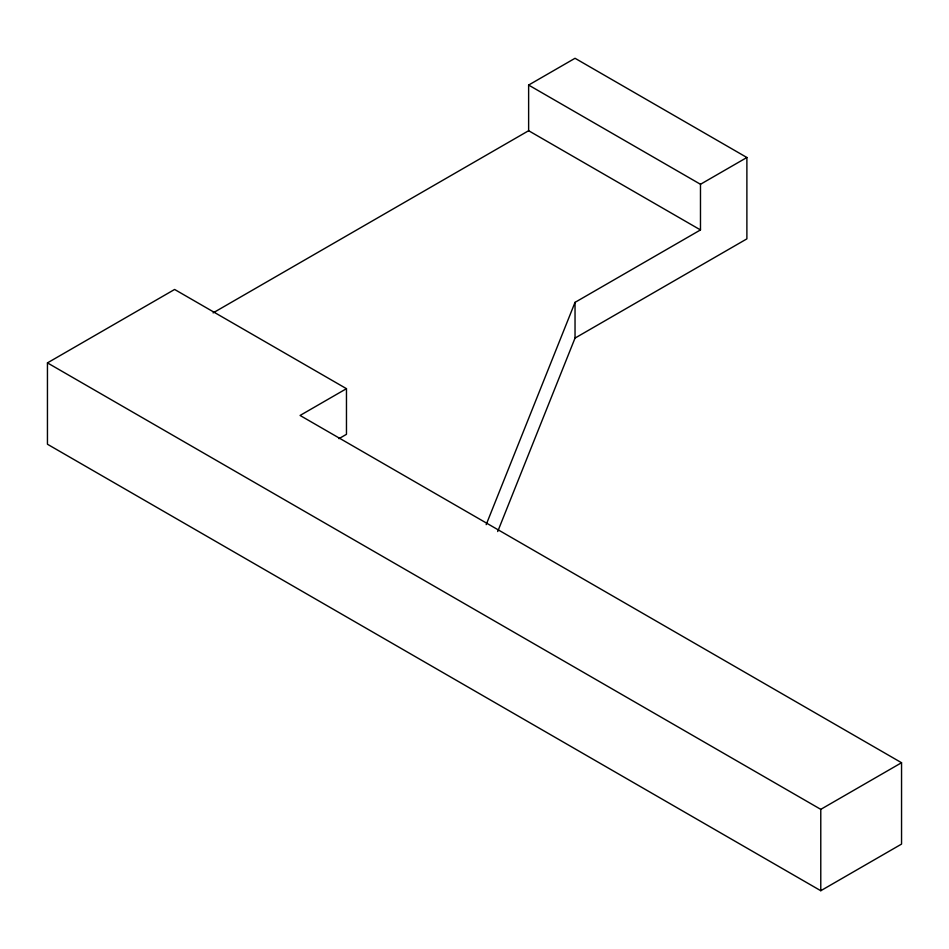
<?xml version="1.0" encoding="UTF-8"?>
<svg xmlns="http://www.w3.org/2000/svg" width="949" height="949" viewBox="0 0 949 949"><rect width="100%" height="100%" fill="white"/><g stroke="black" fill="none" stroke-linecap="round" stroke-linejoin="round"><path stroke-width="1.42" d="M486.185 524.643L575.035 302.363L700.481 229.931L700.481 184.284L528.629 85.066L528.629 130.713L213.098 312.885M497.703 531.547L575.035 338.081L575.035 302.363M346.468 388.675L300.074 415.46L901.55 762.723L901.55 844.088L820.778 890.72L47.45 444.239L47.45 362.886L174.616 289.457L346.468 388.675L346.468 434.322L338.947 438.663M528.629 85.066L575.035 58.28L746.887 157.498L746.887 238.863L575.035 338.081M700.481 184.284L746.887 157.498M47.45 362.886L820.778 809.355L901.55 762.723M528.629 130.713L700.481 229.931M820.778 809.355L820.778 890.72"/></g></svg>
